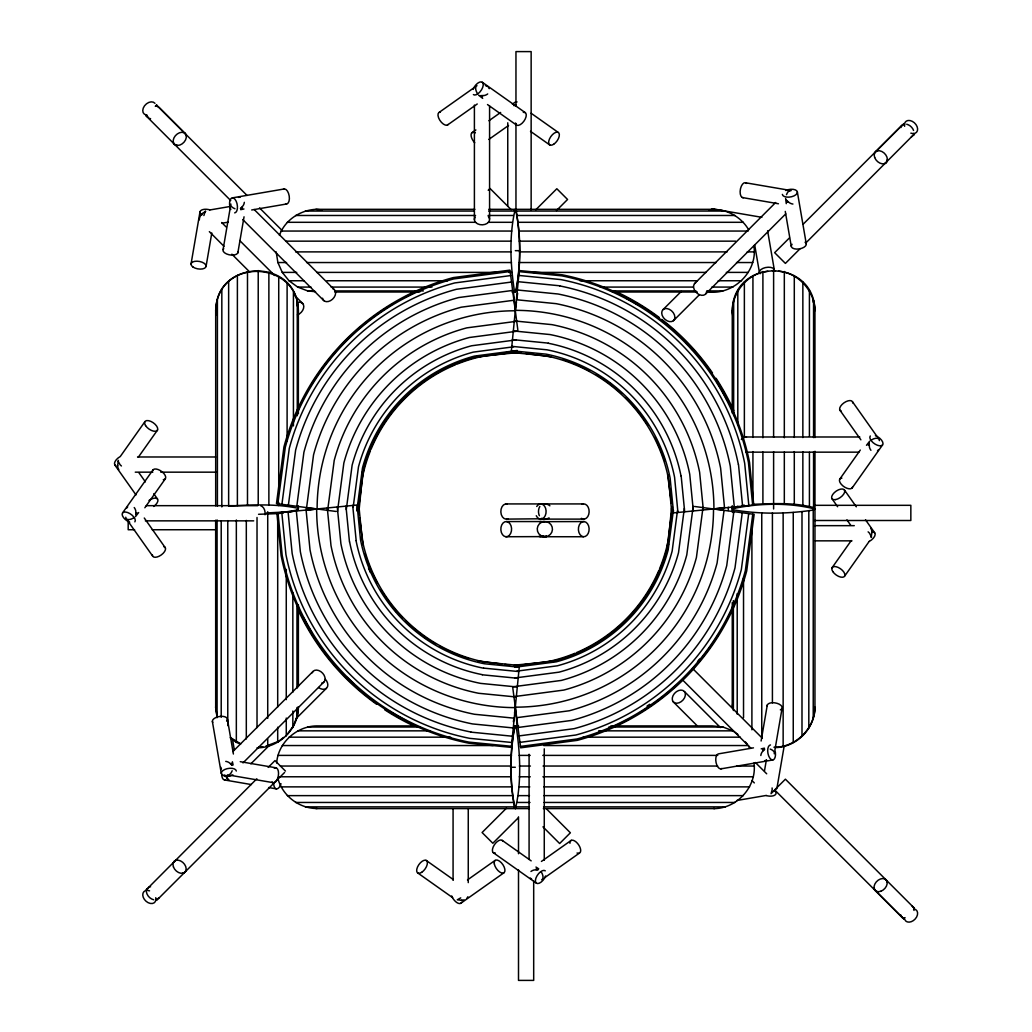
<?xml version="1.0" encoding="UTF-8"?>
<svg xmlns="http://www.w3.org/2000/svg" width="1032" height="1032" viewBox="0 0 1032 1032"><rect width="100%" height="100%" fill="white"/><g stroke="black" fill="none" stroke-linecap="round" stroke-linejoin="round"><path stroke-width="1.5" d="M515.432 292.004L514.388 290.921C510.363 264.244 508.957 235.554 515.2 209.328L516.245 210.425C520.27 237.089 521.676 265.779 515.432 292.004L512.001 292.004M515.432 808.598C521.676 782.372 520.27 753.683 516.245 727.018L515.2 725.922C508.957 752.147 510.363 780.837 514.388 807.501L515.432 808.598L529.403 808.598M515.2 292.004L516.245 290.921C520.27 264.244 521.676 235.554 515.432 209.328L514.388 210.425M515.316 808.469C508.802 782.953 510.427 753.502 514.388 727.018L515.432 725.922M135.927 514.762L135.76 510.84A7.611 5.379 -90 0 0 134.212 507.55M870.931 450.275A7.611 5.379 -90 0 1 869.396 446.998L869.215 443.063M785.623 198.492L786.268 203.652M203.872 215.546L205.265 211.225M513.33 330.937L519.277 270.552L561.911 274.744A238.805 238.805 0 0 1 749.542 462.375L753.734 505.009L673.561 512.904L670.129 478.164A157.844 157.844 0 0 0 546.109 354.144L511.382 350.725L513.33 330.937L550.017 334.549A177.839 177.839 0 0 1 689.737 474.268L693.349 510.956M517.303 687.002L511.356 747.387L468.734 743.182A238.805 238.805 0 0 1 281.104 555.551L276.899 512.93L357.085 505.035L360.503 539.762A157.844 157.844 0 0 0 484.524 663.782L519.251 667.201L517.303 687.002L480.628 683.39A177.839 177.839 0 0 1 340.895 543.658L337.283 506.983M358.62 503.5L358.942 500.352M358.788 513.072L362.18 478.5A156.129 156.129 0 0 1 370.462 450.7M519.315 666.582L519.418 665.498L484.859 662.092A156.129 156.129 0 0 1 362.18 539.426L358.788 504.867M671.548 508.002L668.452 539.426A156.129 156.129 0 0 1 659.564 568.709M671.071 523.882L671.393 520.734M671.858 516L672.322 511.279M543.361 808.598L714.712 808.598C737.712 808.133 757.282 785.855 753.966 762.996M217.159 716.672L215.688 707.63L216.152 703.076M287.102 734.552L293.423 725.883L297.268 715.886L298.196 706.778M277.853 503.797L285.296 447.333A238.134 238.134 0 0 1 453.68 278.937L510.143 271.506M281.917 504.325L289.283 448.404A234.006 234.006 0 0 1 454.751 282.936L510.685 275.57M288.38 505.177L295.629 450.107A227.44 227.44 0 0 1 456.454 289.283L511.537 282.033M296.803 506.286L303.898 452.313A218.874 218.874 0 0 1 458.672 297.551L512.646 290.444M306.607 507.576L313.535 454.893A208.903 208.903 0 0 1 461.252 307.188L513.936 300.248M337.451 511.64L343.85 463.02A177.517 177.517 0 0 1 469.367 337.503L518 331.091M346.288 509.589L352.118 465.238A168.951 168.951 0 0 1 471.585 345.772L515.936 339.928M353.15 507.383L358.465 466.941A162.385 162.385 0 0 1 473.288 352.118L513.73 346.791M356.814 510.956L362.464 468.012A158.244 158.244 0 0 1 474.359 356.105L517.303 350.454M358.607 507.976L363.819 468.373A156.838 156.838 0 0 1 474.72 357.472L512.749 352.467M515.51 309.265L516.503 301.757M516.89 298.854L517.625 293.243M513.381 721.884L513.936 717.679M514.529 713.177L515.316 707.165A198.196 198.196 0 0 0 713.512 508.97M672.438 506.777L666.814 549.553A156.838 156.838 0 0 1 555.913 660.454L514.723 665.885M673.406 510.156L668.168 549.927A158.244 158.244 0 0 1 556.274 661.822L514.916 667.265M677.482 510.556L672.167 550.998A162.385 162.385 0 0 1 557.345 665.808L516.903 671.135M684.345 508.35L678.514 552.688A168.951 168.951 0 0 1 559.047 672.154L514.697 677.998M693.182 506.286L686.783 554.906A177.517 177.517 0 0 1 561.266 680.436L512.646 686.835M724.038 510.35L717.098 563.033A208.903 208.903 0 0 1 569.38 710.751L516.697 717.679M733.842 511.64L726.734 565.613A218.874 218.874 0 0 1 571.96 720.375L518 727.483M742.253 512.749L735.003 567.832A227.44 227.44 0 0 1 574.179 728.657L519.096 735.906M748.716 513.601L741.35 569.535A234.006 234.006 0 0 1 575.882 735.003L519.947 742.369M752.779 514.13L745.349 570.606A238.134 238.134 0 0 1 576.952 738.989L520.489 746.42M298.364 413.806L298.377 310.774C297.41 254.749 210.244 259.406 216.269 315.276M216.269 702.65L215.662 707.165L217.081 717.679L217.081 519.935M297.771 315.276L298.377 310.774M257.02 747.813C278.885 747.981 298.48 729.185 298.377 707.165M327.647 510.35L334.213 460.44A187.489 187.489 0 0 1 466.787 327.866L516.697 321.287M702.986 507.576L696.419 557.486A187.489 187.489 0 0 1 563.846 690.073L513.936 696.639M732.256 413.058L732.256 310.774C733.068 257.626 814.158 257.626 814.97 310.774M733.262 699.644L732.256 707.165L732.269 602.585M814.97 707.165C815.022 728.515 796.485 747.349 775.148 747.607M201.653 214.269L201.511 215.211L202.465 213.353L205.729 211.341M774.361 791.144L774.503 790.202L771.059 793.698L772.142 789.88A7.611 3.806 80.3 0 0 772.091 787.945M276.666 762.996C278.085 742.15 297.59 725.277 318.333 725.922L416.722 725.922M708.507 292.004C733.855 294.959 758.185 271.3 753.837 245.745M215.688 505.822L215.688 310.297C218.229 253.911 305.382 261.148 297.629 317.198M733.262 699.219L732.591 708.287M773.948 747.233C795.401 747.555 814.39 729.031 814.945 707.63L814.97 451.294M191.049 263.973L199.963 212.037M206.078 266.32L211.792 232.987M223.093 249.499L230.252 207.716M237.85 252.866L244.042 216.81M761.113 741.015L767.292 704.972M764.493 770.839L766.402 759.733M782.062 708.339L774.89 750.122A7.611 3.806 80.3 0 1 773.458 759.771A7.611 3.806 80.3 0 1 767.976 753.515A7.611 3.806 80.3 0 1 770.478 744.936M776.864 788.654L784.152 746.162M118.37 460.375L117.584 466.077A7.611 5.379 -90 0 0 118.822 469.612M871.176 537.466L871.963 531.751A7.611 5.379 -90 0 0 870.724 528.216M279.44 235.386C284.716 220.242 300.131 210.102 315.921 209.328L474.849 209.328M761.758 272.255C742.511 277.93 728.76 298.829 733.262 318.707M138.662 512.543L135.476 516.645M866.493 445.295L869.679 441.18M146.144 115.494L146.75 116.59M914.21 908.534L913.63 907.412M158.993 897.866L156.038 899.814M144.751 421.895L120.28 456.518A7.611 3.806 -35.3 0 0 115.61 465.548M138.301 457.228L157.574 429.957M122.589 512.891L153.02 469.87M144.841 507.757L165.301 478.835M839.854 479.003L860.301 450.068M852.135 487.968L882.553 444.934M831.96 567.871L851.232 540.6M844.782 575.933L869.254 541.31M135.992 513.975L136.869 512.788L136.018 512.788M869.15 443.85L868.273 445.037L869.125 445.037M240.43 208.632L243.088 205.729A7.611 5.379 -45 0 0 244.326 202.324M760.829 755.514A7.611 5.379 -45 0 1 762.055 752.109L764.712 749.206M904.354 124.188L901.388 126.136A7.611 5.379 45 0 0 900.91 127.529M913.449 135.166L911.308 136.959M150.582 886.772A7.611 5.379 45 0 0 149.072 887.043L146.454 890.229L146.75 888.836M156.567 900.343L157.083 899.775L156.374 900.149M903.838 123.685L903.297 124.227L903.748 123.582L904.625 124.472M913.63 135.166L914.455 134.289L913.591 133.438M156.567 105.083L157.083 105.638L156.632 105.006L155.303 106.335M903.838 918.906L903.297 918.364L903.826 918.919L905.077 917.667M146.789 114.849L145.938 115.713L230.729 200.556M488.213 190.288L490.019 188.469L511.137 209.599M535.789 209.78L556.828 188.74L567.561 199.473L556.493 210.541M663.163 309.497L681.197 291.476M694.536 283.632L775.664 202.504M232.91 751.528L312.915 671.522M792.924 204.039A7.611 5.379 45 0 1 789.519 202.801L787.958 201.614L787.352 202.22L786.616 200.144M225.737 761.384A7.611 5.379 45 0 1 229.143 762.622L232.045 765.28M673.432 320.707A7.611 5.379 45 0 0 669.304 309.303A7.611 5.379 45 0 0 662.157 315.302A7.611 5.379 45 0 0 673.432 320.707L699.348 294.791M230.716 763.809L231.31 763.203L231.542 764.673M705.746 293.888L785.752 213.882M243.01 762.906L324.125 681.791M226.756 778.27L227.698 778.412L224.202 774.967M250.879 763.822L270.036 744.665M295.952 718.749L326.37 688.331M789.454 237.889L774.658 252.672L785.404 263.405L800.148 248.648M803.115 224.254L902.626 124.717M875.665 151.665L902.291 125.04M146.144 889.919L256.826 778.76M268.178 767.408L274.989 760.597L285.451 771.072M805.824 242.971L914.236 134.083M157.754 899.285L284.587 772.478M506.454 808.172L482.086 832.527L492.832 843.26L518.296 817.796M913.591 909.153L914.455 908.289L785.404 779.186L774.658 789.919L902.626 917.874M298.377 508.97L296.971 510.35L288.895 512.311M732.256 508.97L737.803 506.286M460.736 897.866L457.279 899.814L462.181 900.317A7.611 5.379 0 0 0 464.052 899.865M283.516 737.441L278.73 741.298L265.83 746.162M514.607 105.083L513.846 105.638L515.819 105.006M461.407 900.343L462.181 900.317M439.322 112.269L473.933 87.797M447.385 125.091L477.236 103.987M471.959 132.728L475.868 129.968M488.91 120.744L500.649 112.449M512.375 104.142L514.981 102.31A7.611 3.806 54.7 0 1 517.071 101.936M488.82 139.436L508.544 125.478M467.47 879.935L495.089 860.404M461.033 903.116L504.055 872.698M541.426 861.436L571.289 840.319M544.741 877.626L579.352 853.142M298.364 505.951L298.364 509.15L296.635 510.195L285.4 511.975L266.566 512.956M813.229 510.053L814.945 509.008C789.003 502.378 758.559 503.1 732.269 508.776L733.378 509.821C759.578 514.362 786.964 514.065 813.229 510.053L813.229 718.182M243.939 208.98L240.701 209.677M761.203 748.845L764.441 748.148M542.419 504.274L546.367 504.067M506.544 519.109L545.567 518.735M549.05 517.858A7.611 7.611 0 0 1 543.348 518.98L547.27 518.735M232.329 197.873L284.264 188.959M209.806 209.973L229.917 206.516M251.692 209.973L286.612 203.988M222.048 223.209L228.317 222.138M753.463 747.852L718.543 753.85A7.611 3.806 80.3 0 0 716.105 762.751A7.611 3.806 80.3 0 0 721.819 768.505M720.878 768.866L772.826 759.965M736.809 800.497L766.208 795.453M741.737 505.628L744.369 505.177M763.28 272.009L767.847 271.274M258.219 747.387L262.786 746.652M241.036 208.116L242.494 207.896L241.901 207.29M764.106 749.709L762.648 749.929L763.241 750.535M480.486 95.641L484.408 95.473A7.611 5.379 0 0 0 487.697 93.925M530.977 871.485A7.611 5.379 0 0 1 534.254 869.95L538.188 869.783M306.607 510.35L314.115 509.357M715.008 508.763L724.038 507.576M544.651 521.689L543.335 521.663L584.099 521.56A7.611 5.379 -90 0 1 588.24 533.351A7.611 5.379 -90 0 1 578.952 532.538A7.611 5.379 -90 0 1 584.099 521.56M708.791 209.948C724.516 207.471 740.834 216.14 748.677 229.801M277.814 778.231C282.291 795.62 299.164 808.675 317.121 808.469M505.125 352.738L508.286 352.428M519.418 352.428L484.859 355.834A156.129 156.129 0 0 0 457.06 364.115M279.13 513.459L283.413 513.033M514.362 665.188L544.212 662.247M516.052 666.117L520.773 665.653M525.507 665.188L528.655 664.879M542.148 536.356L546.367 536.601M298.364 509.15L297.268 508.105C274.77 503.577 251.434 504.867 228.64 506.106L228.64 281.697M277.698 513.601L258.555 514.297M814.97 508.97L813.564 507.576C793.918 502.262 773.084 503.577 752.934 504.325L752.934 451.59M505.873 536.743L544.935 536.601A7.611 5.379 -90 0 0 546.25 535.956M488.82 209.328L515.2 209.328M515.432 209.328L714.712 209.328M305.356 211.057L474.333 211.057M488.678 211.057L514.155 211.057M516.477 211.057L725.277 211.057M295.603 215.482L475.546 215.482M488.097 215.482L513.201 215.482M517.432 215.482L735.029 215.482M287.322 222.306L475.584 222.306M488.381 222.306L512.388 222.306M518.258 222.306L743.311 222.306M281.065 231.052L511.769 231.052M518.864 231.052L748.187 231.052M285.98 241.153L511.395 241.153M519.238 241.153L735.61 241.153M515.316 250.673L520.154 250.673M295.603 251.885L511.279 251.885M519.354 251.885L727.134 251.885M747.22 251.885L754.457 251.885M276.189 251.885L277.892 262.541L286.586 262.541M306.594 262.541L511.459 262.541M519.186 262.541L716.182 262.541M736.526 262.541L752.741 262.541M277.892 262.541L282.278 272.396L296.752 272.396M316.643 272.396L496.289 272.396M508.763 272.396L511.885 272.396M532.783 272.396L706.146 272.396M726.309 272.396L748.368 272.396M282.278 272.396L289.025 280.756L304.388 280.756M326.938 280.756L447.501 280.756M579.984 280.756L697.438 280.756M718.195 280.756L741.608 280.756M289.025 280.756L297.693 287.077L310.993 287.077M331.117 287.077L431.969 287.077M600.237 287.077L693.233 287.077M711.899 287.077L732.939 287.077M297.693 287.077L307.691 290.921L314.554 290.921M334.613 290.921L423.339 290.921M610.415 290.921L696.019 290.921M707.217 290.921L722.942 290.921M334.858 292.004L419.818 292.004M612.363 292.004L697.297 292.004M745.078 436.988L859.798 436.988M858.882 452.158L745.736 452.158A7.611 5.379 -90 0 0 747.116 451.784M137.553 456.983L215.624 456.983M117.584 466.077L117.558 465.316M135.269 472.166L152.8 472.166M160.76 472.166L216.539 472.166M505.873 503.926L543.529 503.926M549.888 505.822A7.611 7.611 0 0 0 544.38 503.926L583.428 503.926M814.764 505.319L910.843 505.319L910.843 520.502L814.622 520.502M146.26 505.667L257.806 505.667M728.295 510.492L728.295 507.215M545.322 519.109L584.099 519.109M145.357 520.85L253.691 520.85M506.544 521.56A7.611 5.379 -90 0 1 510.698 533.351A7.611 5.379 -90 0 1 501.397 532.538A7.611 5.379 -90 0 1 506.544 521.56L544.187 521.56M814.429 525.662L854.277 525.662M134.599 529.738L128.187 529.738L128.187 520.644M152.207 529.738L216.256 529.738M871.963 531.751L871.976 532.512M544.38 536.73L583.428 536.743M815.344 540.845L851.993 540.845M515.2 725.922L518.632 725.922M610.815 725.922L712.299 725.922L722.942 727.018L732.939 730.849L737.893 734.462M307.691 727.018L420.218 727.018M608.854 727.018L722.942 727.018M514.155 727.65L515.316 727.65M297.693 730.849L430.396 730.849M598.663 730.849L732.939 730.849M289.025 737.171L450.649 737.171M583.132 737.171L740.241 737.171M282.278 745.543L493.18 745.543M543.696 745.543L748.368 745.543L749.619 748.355M277.892 755.385L511.459 755.385M519.186 755.385L530.203 755.385M542.806 755.385L717.756 755.385M280.394 766.041L511.279 766.041M519.354 766.041L530.422 766.041M543.064 766.041L717.64 766.041M736.616 766.041L754.457 766.041M510.479 767.266L515.316 767.266M278.666 776.786L511.395 776.786M519.238 776.786L530.28 776.786M542.909 776.786L753.373 776.786M281.065 786.874L511.769 786.874M518.864 786.874L529.816 786.874M543.89 786.874L749.567 786.874M287.322 795.633L512.388 795.633M518.258 795.633L529.455 795.633M543.851 795.633L743.311 795.633M295.603 802.457L513.201 802.457M517.432 802.457L529.984 802.457M544.109 802.457L735.029 802.457M305.356 806.869L514.155 806.869M516.477 806.869L529.222 806.869M543.554 806.869L725.277 806.869M315.921 808.598L515.2 808.598M519.173 271.635L561.692 275.828A237.708 237.708 0 0 1 748.458 462.594L752.651 505.112M518.799 275.441L560.944 279.595A233.864 233.864 0 0 1 744.691 463.342L748.845 505.487M518.18 281.697L559.705 285.787M517.367 289.992L558.08 294.004A219.171 219.171 0 0 1 730.282 466.206L734.294 506.918M516.4 299.744L556.158 303.666A209.328 209.328 0 0 1 720.62 468.128L724.541 507.886M514.31 320.939L551.978 324.641A187.927 187.927 0 0 1 699.632 472.308L703.347 509.963M512.478 339.593L548.302 343.127M511.808 346.352L546.973 349.809A162.385 162.385 0 0 1 674.58 477.287L677.934 512.465M511.214 352.428L545.773 355.834A156.129 156.129 0 0 1 668.452 478.5L671.858 513.072M716.169 509.228L723.032 509.898M305.536 507.821L314.476 508.699M483.66 668.117L518.825 671.574M482.331 674.799L518.154 678.334M516.322 697L478.655 693.285A187.927 187.927 0 0 1 331.001 545.631L327.286 507.963M514.233 718.182L474.475 714.273A209.328 209.328 0 0 1 310.013 549.798L306.091 510.053M513.265 727.947L472.553 723.935A219.171 219.171 0 0 1 300.351 551.72L296.339 511.008M470.927 732.139L512.452 736.229M511.833 742.485L469.689 738.344A233.864 233.864 0 0 1 285.941 554.597L281.788 512.44M511.459 746.291L468.941 742.111A237.708 237.708 0 0 1 282.175 555.345L277.982 512.827M772.413 270.552L775.483 270.861M778.554 271.171C798.278 272.68 814.325 290.727 814.945 310.297L814.945 437.594M315.921 209.328L321.842 209.948M307.691 290.921L315.547 291.721M713.512 808.469L714.712 808.598M544.187 519.109L541.465 518.335M517.883 352.467L521.057 352.88M525.804 353.512L551.153 356.84M694.588 506.48L754.16 514.323L746.704 570.967A239.553 239.553 0 0 1 577.314 740.357L520.67 747.813L512.827 688.241M336.045 511.459L276.473 503.616L283.929 446.972A239.553 239.553 0 0 1 453.319 277.582L509.963 270.126L517.806 329.698M477.893 660.88L501.655 664.002M504.829 664.427L509.576 665.047M709.294 291.514L712.299 292.004M745.749 182.806L787.532 189.965M742.395 197.564L778.438 203.755M713.073 208.954L761.874 217.326M240.237 761.668L276.279 767.847M231.129 775.445L272.912 782.617M224.525 779.96L251.279 784.552M268.591 787.519L276.46 788.874A7.611 3.806 -80.3 0 0 280.988 783.701M156.038 105.599L158.993 107.547M904.354 918.403L902.291 917.538L875.665 890.926M542.419 536.395L543.529 536.743M225.105 775.432L228.02 776.051A7.611 3.806 -9.7 0 0 229.955 776M240.275 743.582L231.142 738.022M230.226 737.751L236.341 742.369L240.624 744.111M482.705 98.375L478.603 95.189M535.956 867.048L538.743 868.841M912.082 906.057L913.449 907.425M531.106 113.236L558.028 132.277M482.357 82.302L525.378 112.733M530.487 131.322L549.966 145.099M487.491 104.555L516.413 125.014M502.249 840.409L531.183 860.869M493.283 852.69L536.317 883.121M426.061 860.327L453.319 879.599M417.999 873.149L452.609 897.621M481.273 95.705L482.46 96.582L482.46 95.744M537.401 869.705L536.201 868.828L536.201 869.679M159.418 107.909L247.035 195.435M259.548 207.935L282.304 230.678M157.754 106.128L185.373 133.734A7.611 5.379 -45 0 1 179.968 145.009A7.611 5.379 -45 0 1 173.969 137.862A7.611 5.379 -45 0 1 185.373 133.734M254.169 209.496L334.175 289.502M692.498 668.388L762.351 738.241M242.791 219.597L323.906 300.712M682.242 679.598L750.973 748.329M221.686 222.512L226.189 227.014M239.708 240.533L274.641 275.467M293.785 294.61L302.802 303.627M684.422 691.53A7.611 5.379 -45 0 1 679.017 702.805A7.611 5.379 -45 0 1 673.019 695.658A7.611 5.379 -45 0 1 684.422 691.53L720.478 727.586M755.411 762.519L766.686 773.794M209.341 231.632L223.983 246.287M231.877 254.169L248.776 271.068M673.212 701.799L696.871 725.457M752.083 780.656L754.327 782.914M546.599 809.011L570.374 832.785L559.641 843.531L542.961 826.851M787.132 200.75L787.958 201.614M902.291 917.538L901.388 916.455A7.611 5.379 -45 0 1 900.91 915.062M745.465 741.956L747.4 744.343M852.587 401.9L877.058 436.51M839.764 409.962L860.882 439.825M844.331 489.865L856.315 506.815M865.538 519.857L874.749 532.886M832.05 498.83L837.623 506.725M846.924 519.87L850.639 525.133M138.894 472.695L145.409 481.905M153.768 493.735L157.496 498.998A7.611 3.806 -35.3 0 1 153.729 506.454M114.784 464.942L135.992 494.921M144.274 518.012L165.378 547.863M128.084 521.315L152.555 555.926M232.406 761.771L233.103 764.996M146.454 115.184L149.072 118.37A7.611 5.379 -45 0 0 150.582 118.654M871.576 537.221L869.512 533.183A7.611 3.806 35.3 0 0 868.118 531.854M118.087 461.188L120.034 464.645A7.611 3.806 35.3 0 0 121.428 465.974M797.375 192.042L806.289 243.978M785.275 211.405L791.26 246.326M767.614 230.807L774.258 269.494M754.65 244.649L759.488 272.861M232.471 739.08L234.354 750.045M227.401 719.098L233.4 754.018M212.373 721.445L221.287 773.381M732.256 310.774L733.262 318.282M667.639 474.707L671.406 503.229M358.607 509.95L359.239 514.71M359.652 517.87L363.2 544.806M215.688 310.297L216.152 314.863M738.499 464.568L742.588 506.106M681.159 475.984L684.68 511.808M513.407 291.385L515.2 309.639M515.278 706.778L517.226 726.554M352.699 505.461L356.169 540.626M345.952 506.132L349.474 541.955M288.057 511.833L292.146 553.358A227.44 227.44 0 0 0 470.94 732.036M813.564 300.248L813.564 437.581M813.564 451.745L813.564 507.576M813.229 299.744L813.229 302.35M809.423 290.444L809.423 436.317M809.423 452.313L809.423 506.286M808.817 511.008L808.817 727.947M802.857 282.033L802.857 437.568M802.857 451.681L802.857 505.177M801.993 511.833L801.993 736.229M794.292 275.57L794.292 437.426M794.292 451.59L794.292 504.325M793.247 512.44L793.247 742.485M784.32 271.506L784.32 437.762M784.32 452.042L784.32 503.797M783.146 512.827L783.146 746.291M773.613 270.126L773.613 437.336M773.613 451.681L773.613 508.97M772.413 512.93L772.413 702.831M762.906 271.506L762.906 437.762M762.906 452.042L762.906 503.797M761.758 512.762L761.758 737.003M752.934 275.57L752.934 437.426M751.902 523.224L751.902 729.805M744.369 282.033L744.369 437.568M743.53 578.139L743.53 717.627M737.803 290.444L737.803 425.12M737.209 292.043L737.209 294.713M737.209 593.606L737.209 714.17M733.662 300.248L733.662 415.535M733.378 509.821L733.378 512.981M733.378 600.637L733.378 710.519M732.256 505.757L732.269 511.988M544.264 748.819L544.264 860.353M533.686 881.122L533.686 980.4L518.503 980.4L518.503 869.744M531.145 210.36L531.145 51.6L515.961 51.6L515.961 106.038M529.081 754.276L529.081 859.45M518.503 816.828L518.503 853.709M515.961 123.659L515.961 210.128M507.757 122.782L507.757 205.652M489.581 105.974L489.581 219.119M474.398 105.071L474.398 219.777M468.257 809.333L468.257 882.631M453.074 808.649L453.074 880.348M298.377 604.881L298.377 686.693M297.268 302.041L297.268 415.741M297.268 712.003L297.268 715.886M296.971 300.248L296.971 305.795M296.971 603.965L296.971 688.292M296.971 707.539L296.971 717.679M293.423 292.043L293.423 425.881M292.843 592.807L292.843 692.188M292.843 711.009L292.843 727.483M287.102 283.387L287.102 441.361M286.264 569.393L286.264 699.644M286.264 718.053L286.264 735.906M278.73 276.628L278.73 491.593M278.73 502.494L278.73 505.603M277.698 515.2L277.698 706.972M277.698 727.212L277.698 742.369M268.875 272.255L268.875 505.177M267.727 511.743L267.727 718.375M267.727 738.989L267.727 746.42M258.219 270.552L258.219 505.009M257.02 517.471L257.02 727.586M247.487 271.635L247.487 505.112M246.313 520.412L246.313 738.989M237.386 275.441L237.386 505.487M236.341 519.999L236.341 742.369M227.775 520.618L227.775 725.625M221.828 289.992L221.828 506.918M221.209 521.16L221.209 717.253M217.404 299.744L217.404 506.286M217.081 300.248L217.081 307.188M215.662 520.192L215.688 707.63M536.705 506.48A7.611 5.379 -90 0 1 544.638 506.286A7.611 5.379 -90 0 1 544.083 517.471A7.611 5.379 -90 0 1 536.253 515.729M507.925 518.735A7.611 5.379 -90 0 1 500.843 511.988A7.611 5.379 -90 0 1 507.28 504.067M539.375 515.729A7.611 5.379 -90 0 1 539.826 506.48M582.048 504.313A7.611 5.379 -90 0 1 589.13 512.053A7.611 5.379 -90 0 1 581.364 518.335M543.129 535.956A7.611 5.379 -90 0 1 539.027 536.356M539.672 521.689A7.611 5.379 -90 0 1 541.065 521.56M904.625 126.317A7.611 5.379 45 0 1 910.095 120.563A7.611 5.379 45 0 1 917.616 128.871A7.611 5.379 45 0 1 910.843 133.167M906.702 124.24A7.611 5.379 45 0 1 913.565 130.445M887.197 159.831A7.611 5.379 45 0 1 883.727 163.959M874.31 153.562A7.611 5.379 45 0 1 877.497 150.943M914.159 909.05A7.611 5.379 -45 0 1 915.203 918.983A7.611 5.379 -45 0 1 904.729 919.447M884.682 879.006A7.611 5.379 -45 0 1 887.301 882.192M878.413 891.906A7.611 5.379 -45 0 1 874.285 888.436M913.926 908.818A7.611 5.379 -45 0 1 913.965 910.43M155.755 897.685A7.611 5.379 45 0 1 150.298 903.439A7.611 5.379 45 0 1 142.764 895.144A7.611 5.379 45 0 1 149.55 890.835M153.678 899.762A7.611 5.379 45 0 1 146.415 891.842M186.083 870.44A7.611 5.379 45 0 1 182.896 873.059M173.466 862.662A7.611 5.379 45 0 1 176.653 860.043M146.221 114.952A7.611 5.379 -45 0 1 144.544 105.78A7.611 5.379 -45 0 1 154.955 103.316M184.715 133.076A7.611 5.379 -45 0 1 186.095 135.566M177.207 145.267A7.611 5.379 -45 0 1 173.079 141.81M461.652 902.291A7.611 3.806 54.7 0 1 456.918 902.6A7.611 3.806 54.7 0 1 451.732 895.969M467.883 896.756A7.611 5.379 0 0 1 467.006 898.021M873.923 532.28A7.611 3.806 -35.3 0 1 869.318 541.4M760.12 273.725A7.611 3.806 -9.7 0 1 765.422 267.585A7.611 3.806 -9.7 0 1 774.374 270.474M711.035 209.754A7.611 3.806 -80.3 0 1 714.815 210.167M148.969 500.507A7.611 3.806 -35.3 0 1 157.496 498.998M325.364 679.262A7.611 5.379 45 0 1 326.873 687.828A7.611 5.379 45 0 1 318.578 687.518M228.962 779.805A7.611 5.379 45 0 1 227.311 778.799M276.46 788.874A7.611 3.806 -80.3 0 1 273.673 782.901M225.544 779.818A7.611 3.806 -80.3 0 1 221.738 773.987M775.251 791.325A7.611 3.806 9.7 0 1 774.245 795.44A7.611 3.806 9.7 0 1 766.196 795.556M775.896 788.938A7.611 5.379 -45 0 1 774.89 790.589M296.997 302.621A7.611 5.379 -45 0 1 303.782 306.375A7.611 5.379 -45 0 1 297.397 314.902M200.763 214.088A7.611 3.806 9.7 0 1 201.769 209.973A7.611 3.806 9.7 0 1 209.819 209.857M199.344 219.868A7.611 5.379 -45 0 1 201.124 214.824M474.733 142.764A7.611 3.806 54.7 0 1 471.069 134.74A7.611 3.806 54.7 0 1 475.378 132.844M545.606 875.962A7.611 3.806 -54.7 0 1 537.595 883.56A7.611 3.806 -54.7 0 1 537.091 875.691A7.611 3.806 -54.7 0 1 545.283 870.827M569.948 843.273A7.611 3.806 54.7 0 1 574.514 840.848A7.611 3.806 54.7 0 1 580.552 849.168A7.611 3.806 54.7 0 1 577.03 853.038M541.232 871.847A7.611 3.806 54.7 0 1 541.697 879.767M531.635 879.083A7.611 5.379 0 0 1 530.332 878.026M495.373 853.064A7.611 3.806 -54.7 0 1 494.238 844.989A7.611 3.806 -54.7 0 1 502.868 841.235M129.735 522.192A7.611 3.806 35.3 0 1 122.15 514.181A7.611 3.806 35.3 0 1 130.006 513.665A7.611 3.806 35.3 0 1 134.869 521.857M260.799 505.796A7.611 5.379 -90 0 1 265.005 514.762M163.766 546.625A7.611 3.806 -35.3 0 1 161.315 554.906A7.611 3.806 -35.3 0 1 152.388 554.868M133.863 517.806A7.611 3.806 -35.3 0 1 125.762 517.226M126.626 508.221A7.611 5.379 -90 0 1 127.684 506.918M152.607 470.786A7.611 3.806 35.3 0 1 162.321 471.985A7.611 3.806 35.3 0 1 163.288 479.712M230.807 209.496A7.611 3.806 80.3 0 1 231.104 198.466A7.611 3.806 80.3 0 1 237.025 203.665A7.611 3.806 80.3 0 1 234.677 212.889M332.936 288.792A7.611 5.379 -45 0 1 332.472 299.267A7.611 5.379 -45 0 1 322.539 298.222M237.979 251.873A7.611 3.806 9.7 0 1 229.027 254.762A7.611 3.806 9.7 0 1 223.712 248.622M234.961 208.761A7.611 3.806 9.7 0 1 230.884 204.052M238.482 197.422A7.611 5.379 -45 0 1 240.146 197.241M283.323 189.32A7.611 3.806 80.3 0 1 289.218 196.054A7.611 3.806 80.3 0 1 285.593 203.833M875.407 435.646A7.611 3.806 35.3 0 1 883.005 443.657A7.611 3.806 35.3 0 1 875.136 444.16A7.611 3.806 35.3 0 1 870.273 435.968M841.377 411.2A7.611 3.806 -35.3 0 1 843.841 402.932A7.611 3.806 -35.3 0 1 852.755 402.957M871.279 440.019A7.611 3.806 -35.3 0 1 879.38 440.612M878.516 449.604A7.611 5.379 -90 0 1 877.458 450.907M741.376 439.542A7.611 5.379 -90 0 1 746.484 437.117M852.535 487.04A7.611 3.806 35.3 0 1 842.834 485.84A7.611 3.806 35.3 0 1 841.867 478.113M767.176 705.952A7.611 3.806 9.7 0 1 777.07 703.321A7.611 3.806 9.7 0 1 780.347 709.9M770.194 749.064A7.611 3.806 9.7 0 1 774.258 753.786M766.66 760.416A7.611 5.379 -45 0 1 764.996 760.584M232.922 774.903A7.611 3.806 -9.7 0 1 221.88 774.606A7.611 3.806 -9.7 0 1 227.092 768.685A7.611 3.806 -9.7 0 1 236.315 771.033M312.219 672.774A7.611 5.379 45 0 1 322.694 673.238A7.611 5.379 45 0 1 321.649 683.171M274.254 768.118A7.611 3.806 -80.3 0 1 278.369 775.703A7.611 3.806 -80.3 0 1 272.048 781.998M232.174 770.749A7.611 3.806 -80.3 0 1 227.466 774.826M221.454 768.943A7.611 5.379 45 0 1 220.835 767.228M212.747 722.387A7.611 3.806 -9.7 0 1 220.461 716.363A7.611 3.806 -9.7 0 1 226.601 721.149M785.752 190.52A7.611 3.806 -9.7 0 1 796.781 190.817A7.611 3.806 -9.7 0 1 791.583 196.738A7.611 3.806 -9.7 0 1 782.359 194.39M706.727 291.14A7.611 5.379 45 0 1 697.438 293.527A7.611 5.379 45 0 1 695.633 282.729M743.375 197.692A7.611 3.806 -80.3 0 1 740.486 188.74A7.611 3.806 -80.3 0 1 746.626 183.425M786.487 194.674A7.611 3.806 -80.3 0 1 791.196 190.597M788.293 190.972A7.611 5.379 45 0 1 789.906 190.933M805.076 242.236A7.611 3.806 -9.7 0 1 799.194 248.931A7.611 3.806 -9.7 0 1 792.06 244.274M473.056 89.449A7.611 3.806 -54.7 0 1 481.067 81.863A7.611 3.806 -54.7 0 1 481.583 89.719A7.611 3.806 -54.7 0 1 473.391 94.583M488.33 216.475A7.611 5.379 0 0 1 482.46 224.821A7.611 5.379 0 0 1 475.184 217.055M448.159 124.485A7.611 3.806 54.7 0 1 439.787 120.202A7.611 3.806 54.7 0 1 440.38 112.101M477.442 93.577A7.611 3.806 54.7 0 1 476.965 85.656M485.375 85.553A7.611 5.379 0 0 1 487.027 86.34M488.33 87.398A7.611 5.379 0 0 1 489.207 88.662M523.301 112.359A7.611 3.806 -54.7 0 1 523.869 121.247A7.611 3.806 -54.7 0 1 515.536 123.001M483.634 668.22A162.385 162.385 0 0 1 356.053 540.639M482.357 674.67A168.951 168.951 0 0 1 349.616 541.929M548.276 343.256A168.951 168.951 0 0 1 681.017 476.01M658.945 570.193A156.129 156.129 0 0 1 576.54 652.585M575.069 653.217A156.129 156.129 0 0 1 545.773 662.092M371.068 449.217A156.129 156.129 0 0 1 455.563 364.722M515.265 707.617A198.634 198.634 0 0 1 316.656 509.008M515.316 310.348A198.634 198.634 0 0 1 713.925 508.957M668.555 544.148A157.225 157.225 0 0 1 663.344 561.95M656.107 578.952A157.225 157.225 0 0 1 648.56 592.445M635.867 609.899A157.225 157.225 0 0 1 620.916 625.457M618.607 627.508A157.225 157.225 0 0 1 616.259 629.52M598.792 642.201A157.225 157.225 0 0 1 583.918 650.444M565.381 658.016A157.225 157.225 0 0 1 550.508 662.209M426.693 638.834A157.225 157.225 0 0 1 424.165 637.079M396.778 612.26A157.225 157.225 0 0 1 394.766 609.899M362.425 472.282A157.225 157.225 0 0 1 366.773 457.434M374.526 438.974A157.225 157.225 0 0 1 380.473 428.112M382.085 425.481A157.225 157.225 0 0 1 383.736 422.901M391.838 411.639A157.225 157.225 0 0 1 396.778 405.679M404.144 397.784A157.225 157.225 0 0 1 409.717 392.483M415.573 387.426A157.225 157.225 0 0 1 419.211 384.536M430.538 376.551A157.225 157.225 0 0 1 445.334 368.179M463.794 360.426A157.225 157.225 0 0 1 478.629 356.079M608.957 382.666A157.225 157.225 0 0 1 611.434 384.536M663.344 455.976A157.225 157.225 0 0 1 664.853 460.375M699.58 659.138A237.708 237.708 0 0 1 697.529 661.628M559.692 285.903A227.44 227.44 0 0 1 738.383 464.594M733.494 606.068A238.805 238.805 0 0 1 726.657 620.155M718.917 633.764A238.805 238.805 0 0 1 692.769 668.775M680.849 681.094A238.805 238.805 0 0 1 640.124 712.57M627.895 719.575A238.805 238.805 0 0 1 613.846 726.502M297.784 410.439A238.805 238.805 0 0 1 303.253 399.165M310.903 385.504A238.805 238.805 0 0 1 391.85 304.556M405.524 296.894A238.805 238.805 0 0 1 416.786 291.437M468.696 658.713A156.838 156.838 0 0 1 439.619 646.329M435.543 644.007A156.838 156.838 0 0 1 405.524 620.967M402.222 617.626A156.838 156.838 0 0 1 381.079 590.085M377.196 583.274A156.838 156.838 0 0 1 365.109 554.081M563.433 359.691A156.838 156.838 0 0 1 589.633 370.849M596.432 374.732A156.838 156.838 0 0 1 621.69 393.721M626.218 398.068A156.838 156.838 0 0 1 647.903 425.171M654.894 437.439A156.838 156.838 0 0 1 664.595 460.84M370.372 572.476A158.244 158.244 0 0 1 368.514 568.039M317.121 508.97A198.196 198.196 0 0 1 515.316 310.774M406.002 720.529A238.134 238.134 0 0 1 389.438 711.125M353.795 683.958A238.134 238.134 0 0 1 346.933 677.353M312.322 633.48A238.134 238.134 0 0 1 303.021 616.852M626.037 298.132A238.134 238.134 0 0 1 638.486 305.15M685.932 342.83A238.134 238.134 0 0 1 688.138 345.114M690.305 347.449A238.134 238.134 0 0 1 692.459 349.809M717.472 383.091A238.134 238.134 0 0 1 726.889 399.655M414.026 726.051A239.553 239.553 0 0 1 384.639 709.732M376.641 704.288A239.553 239.553 0 0 1 297.551 608.79M615.137 291.205A239.553 239.553 0 0 1 659.216 317.456M661.783 319.417A239.553 239.553 0 0 1 712.493 372.939M716.079 378.293A239.553 239.553 0 0 1 733.752 410.62M649.683 704.301A237.089 237.089 0 0 1 647.038 706.094M540.652 535.492A7.611 7.611 0 0 0 552.442 529.622A7.611 7.611 0 0 0 541.465 522.334A7.611 7.611 0 0 0 540.652 535.492M874.659 157.47A7.611 5.379 45 0 0 885.933 162.875A7.611 5.379 45 0 0 881.805 151.472A7.611 5.379 45 0 0 874.659 157.47M880.812 891.274A7.611 5.379 -45 0 0 886.217 879.999A7.611 5.379 -45 0 0 874.813 884.127A7.611 5.379 -45 0 0 880.812 891.274M173.44 866.932A7.611 5.379 45 0 0 184.715 872.337A7.611 5.379 45 0 0 180.6 860.933A7.611 5.379 45 0 0 173.44 866.932M421.688 872.337A7.611 3.806 -54.7 0 0 426.835 860.933A7.611 3.806 -54.7 0 0 417.547 866.932A7.611 3.806 -54.7 0 0 421.688 872.337M494.302 863.887A7.611 3.806 54.7 0 0 503.139 873.098A7.611 3.806 54.7 0 0 501.281 862.662A7.611 3.806 54.7 0 0 494.302 863.887M832.772 571.56A7.611 3.806 35.3 0 0 844.176 576.707A7.611 3.806 35.3 0 0 838.178 567.419A7.611 3.806 35.3 0 0 832.772 571.56M835.533 499.617A7.611 3.806 -35.3 0 0 844.731 490.793A7.611 3.806 -35.3 0 0 834.295 492.638A7.611 3.806 -35.3 0 0 835.533 499.617M145.564 425.597A7.611 3.806 35.3 0 0 156.967 430.744A7.611 3.806 35.3 0 0 150.969 421.443A7.611 3.806 35.3 0 0 145.564 425.597M192.958 267.004A7.611 3.806 9.7 0 0 205.716 267.262A7.611 3.806 9.7 0 0 197.022 261.186A7.611 3.806 9.7 0 0 192.958 267.004M553.655 144.286A7.611 3.806 -54.7 0 0 558.802 132.883A7.611 3.806 -54.7 0 0 549.514 138.881A7.611 3.806 -54.7 0 0 553.655 144.286"/></g></svg>
